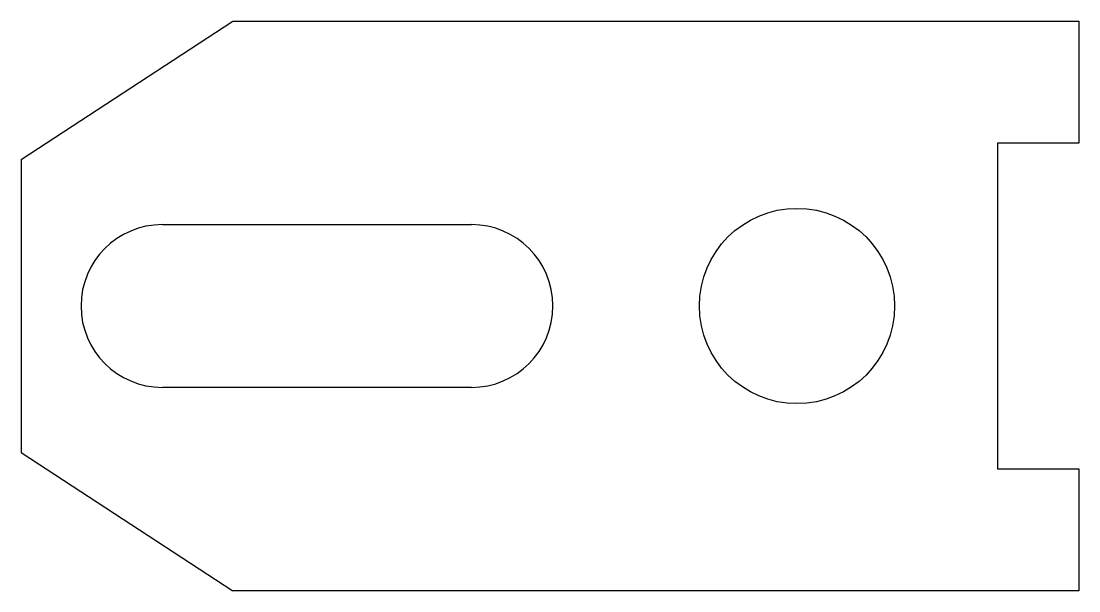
# Model space of a CAD drawing. Header units: millimetres. Extents: x 1242.2 to 1307.2, y 608.2 to 643.2.
import ezdxf

# ---------------------------------------------------------------- set-up
doc = ezdxf.new("R2010")
doc.units = ezdxf.units.MM

msp = doc.modelspace()

# ---------------------------------------------------------------- linework, layer by layer
for p, q in [((1242.195, 634.727), (1255.195, 643.227)), ((1255.195, 643.227), (1307.195, 643.227)), ((1307.195, 643.227), (1307.195, 635.727)), ((1307.195, 635.727), (1302.195, 635.727)), ((1302.195, 635.727), (1302.195, 615.727)), ((1242.195, 634.727), (1242.195, 616.727)), ((1250.874, 630.727), (1269.874, 630.727)), ((1269.874, 620.727), (1250.874, 620.727)), ((1242.195, 616.727), (1255.195, 608.227)), ((1302.195, 615.727), (1307.195, 615.727)), ((1307.195, 615.727), (1307.195, 608.227)), ((1307.195, 608.227), (1255.195, 608.227))]:
    msp.add_line(p, q)
msp.add_circle((1289.874, 625.727), 6)
for centre, start, end in [((1250.874, 625.727), 90, 270), ((1269.874, 625.727), 270, 90)]:
    msp.add_arc(centre, 5, start, end)

doc.saveas('drawing.dxf')
